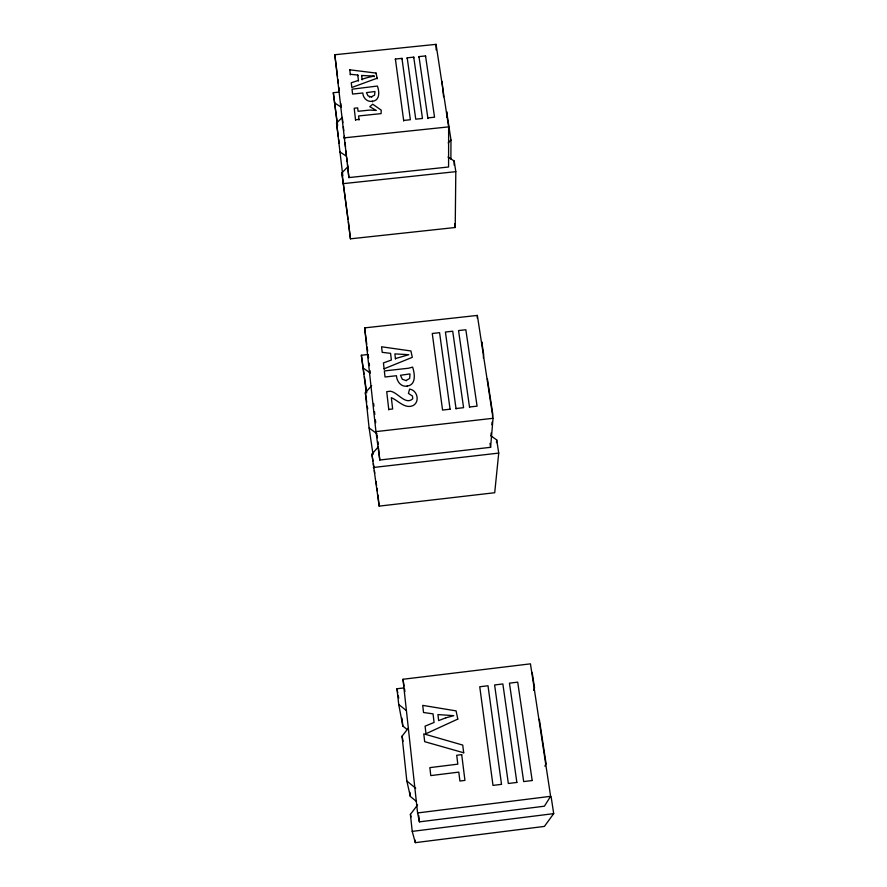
<?xml version="1.0" encoding="UTF-8"?>
<svg xmlns="http://www.w3.org/2000/svg" width="887" height="887" viewBox="0 0 887 887"><rect width="100%" height="100%" fill="white"/><g stroke="black" fill="none" stroke-linecap="round" stroke-linejoin="round"><path stroke-width="1.33" d="M448.634 126.874L448.578 167L348.89 177.588L334.809 54.739L436.06 44.35L448.634 126.874L343.89 137.884M450.895 159.095L450.973 139.969L446.649 111.607L446.66 117.073M454.144 165.126L454.188 161.002L448.024 157.043M348.89 177.588L347.726 166.9L341.872 172.921L350.443 238.825L455.219 227.504L455.807 171.657L454.188 161.002M456.073 408.962L445.418 332.026L452.714 331.217L463.579 407.676L456.073 408.53M469.567 407.432L458.546 330.563L465.841 329.753L477.084 406.146L469.578 407M477.239 318.078L477.361 315.417L364.635 327.891L375.955 431.614L379.802 460.009L490.6 447.314L493.039 418.298L477.361 315.417M481.608 344.577L481.763 341.839L483.626 354.101L483.382 358.137M490.943 435.672L491.176 432.956M491.853 424.795L492.074 422.079M492.529 416.646L492.751 413.93L487.418 378.971M496.465 442.624L496.72 439.919L490.644 435.617M496.72 439.919L498.727 453.102L494.713 492.728L379.159 506.122L371.919 454.188L378.35 446.771M533.708 690.408L534.528 687.857L532.156 672.368M544.873 766.135L546.093 763.718L539.329 719.346M550.627 796.315L544.385 806.205L419.407 821.861L417.589 812.947L402.986 679.265L530.448 663.842L550.627 796.315L417.589 812.947M551.137 796.814L553.699 813.634L544.407 826.407L415.316 842.65L412.222 831.385L410.404 814.399L417.555 804.975M416.447 801.471L410.348 796.448L406.834 780.992L402.044 736.188L408.264 728.216M373.039 454.543L369.114 427.966L365.355 392.708L371.664 385.612M448.19 142.918L450.973 139.969M342.848 176.036L336.55 123.127L342.304 117.35M384.093 368.804L412.311 357.328L410.903 350.964L381.576 346.784L382.208 352.339L390.579 353.348L391.367 360.033L383.428 362.927L384.149 369.258M377.208 78.189L351.817 87.491L351.274 82.779L358.426 80.418L357.794 75.051L350.298 74.264L349.788 69.807L376.033 73.078L377.263 78.799M395.436 358.559L408.807 354.7L394.87 353.891L395.469 359.024M406.457 380.268L409.65 378.461L410.005 373.915L400.503 375.268L402.288 379.248L406.49 380.723M362.14 79.841L362.084 79.22L367.839 77.446L374.103 76.082L374.148 76.692M371.708 96.616L374.58 95.153L374.957 91.505L366.442 92.614L367.983 95.807L371.764 97.215M407.321 386.045C416.424 384.792 414.728 373.494 412.621 367.107L408.563 368.227L384.337 370.932L385.036 376.997L396.445 375.722C396.7 381.377 401.101 387.353 407.321 386.045L407.355 386.488M372.418 101.24C380.079 100.652 379.448 91.361 377.374 86.039L352.017 89.199L352.571 94.055L362.805 92.991C363.005 97.958 367.296 102.327 372.418 101.24L372.473 101.839M412.222 831.385L553.699 813.634M406.767 729.225L402.831 726.065L398.729 704.478L396.977 688.755L403.807 687.935M375.955 431.614L493.039 418.298M373.338 467.493L498.727 453.102M388.761 409.428L392.653 408.996L391.333 397.653C398.23 400.547 404.738 409.04 412.821 405.692C420.172 402.144 417.511 390.069 409.606 389.138L408.419 393.407L412.488 396.09L412.743 398.751C405.581 405.581 397.82 392.298 390.391 391.222L386.721 391.644L388.805 409.861M366.231 392.187L361.353 355.255L368.194 354.49M343.014 183.664L455.807 171.657M337.515 126.165L333.301 92.691L338.801 92.126M359.013 119.401L358.614 115.964L381.088 113.625L381.222 110.132L372.728 104.2L369.79 106.706L376.31 110.454L369.879 110.066L358.071 111.296L357.672 107.881L354.201 108.247L355.521 119.767L359.013 119.401L359.069 120M403.674 121.031L403.652 120.444L410.371 119.734L401.955 58.354L395.391 59.03L395.436 59.651M427.856 118.503L427.833 117.904L434.552 117.206L425.538 55.936L418.986 56.602L419.008 57.223M407.2 57.821L413.741 57.145L422.467 118.47L415.748 119.18L407.2 57.821L407.222 58.442M374.103 76.082L361.63 75.473L361.696 76.082M334.432 102.803L341.185 107.161M339.599 151.71L346.562 156.3M362.739 367.684L370.289 373.072L370.012 370.589M369.114 427.966L376.92 433.665M398.729 704.478L406.235 710.476M406.834 780.992L415.726 788.277M410.404 814.399L411.047 816.938M402.044 736.188L403.086 741.277M396.977 688.755L397.731 692.78M398.23 695.463L398.729 698.147M402.986 679.265L404.073 686.072M404.505 688.8L404.938 691.527M442.048 81.416L443.589 96.816M490.001 443.378L490.6 447.314M454.654 223.712L455.219 227.504M371.919 454.188L372.939 461.007M373.349 463.724L373.959 467.815M374.358 470.542L374.769 473.259M375.988 481.43L376.598 485.522M377.008 488.249L377.418 490.966M365.355 392.708L366.73 402.199M367.318 406.268L367.706 408.985M418.986 56.602L427.833 117.904M361.353 355.255L364.025 374.07M364.413 376.753L366.708 392.874M395.391 59.03L403.652 120.444M341.872 172.921L348.07 219.111M348.436 221.828L350.443 238.825M377.097 435.029L377.463 437.757M378.017 441.837L378.383 444.553M364.635 327.891L366.774 344.278M367.14 347.005L367.673 351.097M368.216 355.188L368.571 357.927M333.301 92.691L337.581 125.178M336.55 123.127L338.346 136.653M338.701 139.348L339.244 143.406M334.809 54.739L337.526 76.581M337.869 79.32L338.379 83.411M338.889 87.503L339.233 90.241M346.728 157.653L347.238 161.689M347.582 164.383L348.081 168.419M361.63 75.473L362.084 79.22M350.298 74.264L350.365 74.874M355.521 119.767L355.587 120.366M349.788 69.807L349.855 70.428M340.774 103.38L341.051 105.897M342.449 118.692L342.892 122.716M343.324 126.752L343.768 130.777M344.356 136.154L344.655 138.838M345.098 142.874L345.531 146.898M345.974 150.934L346.418 154.959M369.203 363.138L369.469 365.621M373.615 403.463L373.915 406.202M374.514 411.701L374.813 414.44M375.412 419.939L375.711 422.689M378.494 448.101L379.802 460.009M418.697 815.364L419.407 821.861M401.955 718.16L402.831 726.065M377.962 494.935L379.159 506.122M409.905 792.335L410.348 796.448M415.038 840.056L415.316 842.65M357.794 75.051L357.849 75.672M358.426 80.418L358.481 81.027M369.502 96.539L369.557 97.138M376.033 73.078L376.077 73.688M401.955 58.354L401.977 58.974M413.741 57.145L413.774 57.766M425.538 55.936L425.549 56.557M436.06 44.35L436.138 49.86M457.792 719.091L425.971 733.726L425.095 726.154L434.065 722.462L433.056 713.858L423.531 712.505L422.711 705.376L456.084 710.886L457.792 719.091M445.884 717.805L438.655 720.588L437.934 714.567L453.767 715.676L445.884 717.805M461.706 754.649L456.716 755.269L457.814 764.162L429.862 767.621L430.772 775.593L458.801 772.122L459.909 781.026L464.943 780.394L461.706 754.649M501.521 784.341L492.995 785.405L479.745 686.76L488.005 685.762L501.521 784.341M516.866 782.434L508.34 783.498L494.613 684.952L502.862 683.955L516.866 782.434M532.189 780.527L523.674 781.58L509.46 683.156L517.709 682.147L532.189 780.527M450.075 409.206L442.558 410.06L432.268 333.479L439.575 332.669L450.075 409.206M463.701 752.775L424.673 741.676L423.775 733.848L462.726 745.08L463.701 752.775"/></g></svg>
